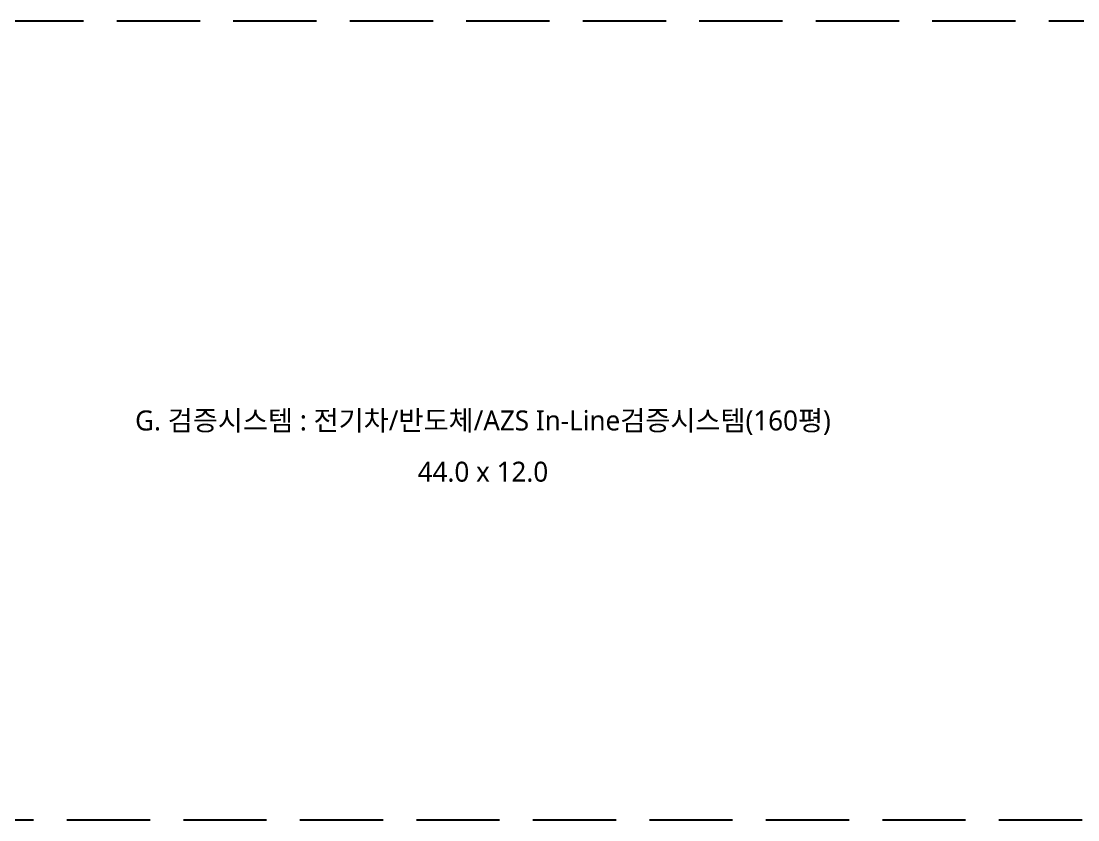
# Model space of a CAD drawing. Header units: millimetres. Extents: x 0 to 420500, y 0 to 297000.
# Drawn here: x 139806 to 155680, y 222882 to 234882 of the extents above; entities that cross this region are included whole.
import ezdxf
from ezdxf.enums import TextEntityAlignment as Align
from ezdxf.xclip import XClip

# ---------------------------------------------------------------- set-up
doc = ezdxf.new("R2010")
doc.units = ezdxf.units.MM
doc.header["$LTSCALE"] = 5000
doc.header["$XCLIPFRAME"] = 0
doc.linetypes.add('DASH', pattern=[0.35, 0.25, -0.1])
doc.layers.add('arch', color=8, linetype='Continuous')
doc.layers.add('TRAY', color=3, linetype='Continuous')
doc.layers.add('TXT-1', color=137, linetype='Continuous', plot=False)
doc.styles.add('스타일1', font='malgun.ttf')

# ---------------------------------------------------------------- blocks, each defined once
blk = doc.blocks.new('XR-PLAN', base_point=(461, 408))
at = {"layer": 'arch', "linetype": 'DASH'}
blk.add_lwpolyline([(43474, 58029), (87474, 58029), (87474, 70029), (43474, 70029)], close=True, dxfattribs=at)
blk.add_lwpolyline([(43474, 58029), (87474, 58029), (87474, 70029), (43474, 70029)], close=True, dxfattribs=at)
at = {"layer": 'TXT-1', "style": '스타일1'}
for s, p in [('G. 검증시스템 : 전기차/반도체/AZS In-Line검증시스템(160평)', (65474, 64029)), ('G. 검증시스템 : 전기차/반도체/AZS In-Line검증시스템(160평)', (65474, 64029)), ('44.0 x 12.0', (65474, 63259)), ('44.0 x 12.0', (65474, 63259))]:
    blk.add_text(s, height=300, dxfattribs=at).set_placement(p, align=Align.MIDDLE_CENTER)
blk = doc.blocks.new('XR-배치도', base_point=(461, 408))
ref = blk.add_blockref('XR-PLAN', (281311, 275111), dxfattribs=dict(rotation=47.15620461600879))
XClip(ref).set_block_clipping_path([(10268.6550578449, 25854.0591988688), (121697.9567652801, 114201.9318804346)])

msp = doc.modelspace()

# ---------------------------------------------------------------- block references
at = {"layer": 'TRAY'}
ref = msp.add_blockref('XR-배치도', (-310663, 184385), dxfattribs=dict(at, rotation=312.8437953840571))
XClip(ref).set_block_clipping_path([(355016.7243769546, 126994.5435289501), (152650.6807000034, 314675.0815890764), (386231.3503509208, 566532.8207304992), (588597.394027872, 378852.2826703729)])

doc.saveas('drawing.dxf')
